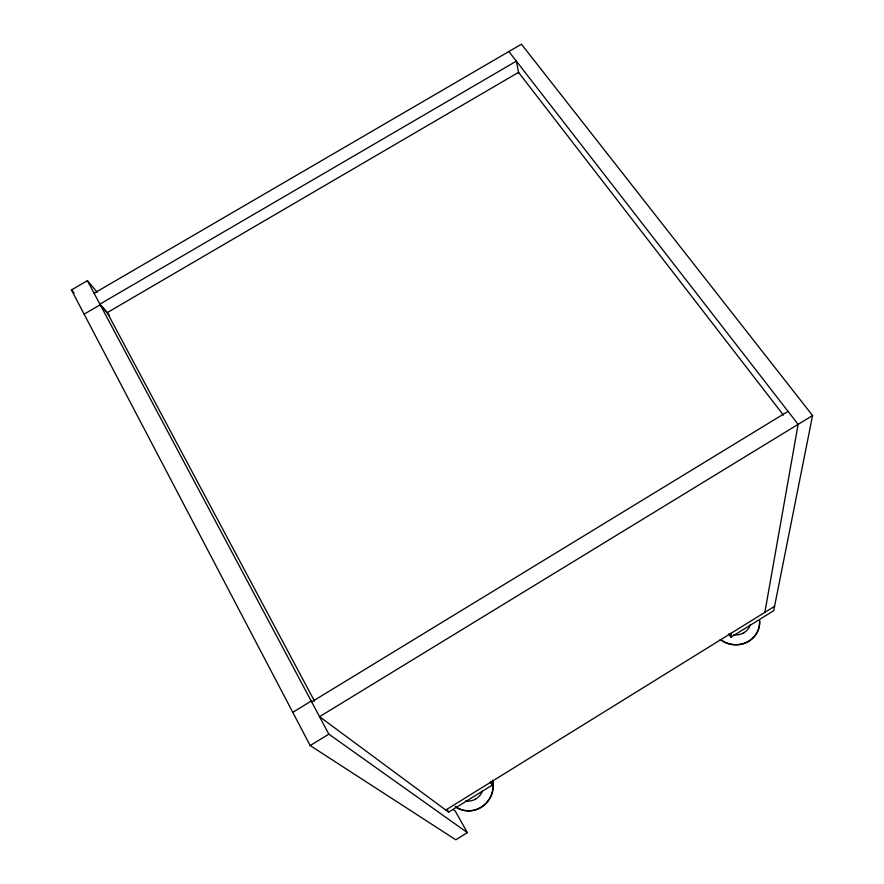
<?xml version="1.0" encoding="UTF-8"?>
<svg xmlns="http://www.w3.org/2000/svg" width="884" height="884" viewBox="0 0 884 884"><rect width="100%" height="100%" fill="white"/><g stroke="black" fill="none" stroke-linecap="round" stroke-linejoin="round"><path stroke-width="1.33" d="M94.091 293.256L521.449 44.2L812.562 415.535L773.699 610.689L730.98 637.165L731.366 633.11M764.859 612.358L798.119 424.353L508.897 51.515M743.3 633.287L744.162 632.579M475.106 799.545L476.001 798.816M445.757 810.042L774.561 606.347M812.562 415.535L319.544 716.681L448.608 812.153L492.587 784.904L490.521 781.346M453.149 809.534L455.337 811.203L467.349 832.617L455.79 839.8L310.185 745.566L71.438 289.952L87.394 280.67L97.229 292.206M310.185 745.566L328.837 734.14L467.349 832.617M292.77 712.327L311.234 701.067M311.665 701.885L788.053 411.358M84.124 314.151L100.224 304.759L109.229 315.19M490.244 782.484L492.587 784.904M71.438 289.952L74.19 293.046M107.992 313.522L99.892 304.151L516.366 61.14L518.72 73.317M783.412 415.093L518.532 72.366L107.218 312.638L314.538 701.189M728.659 633.828L730.98 637.165M447.271 809.755L448.608 812.153M87.394 280.67L328.837 734.14M759.61 620.192A24.465 23.139 14.2 0 1 747.345 641.883A24.465 23.139 14.2 0 1 721.211 639.994M759.555 620.502A24.443 23.117 14.2 0 1 746.737 642.447A24.443 23.117 14.2 0 1 720.162 639.519M750.45 624.436A15.713 14.851 14 0 1 733.731 634.8M492.532 780.252A24.741 23.835 -68.2 0 1 483.228 805.689A24.741 23.835 -68.2 0 1 457.028 807.722M492.708 780.428A24.719 23.824 -68.3 0 1 482.377 806.606A24.719 23.824 -68.3 0 1 455.127 806.506M482.542 790.959A15.879 15.304 -68 0 1 465.592 800.959"/></g></svg>
